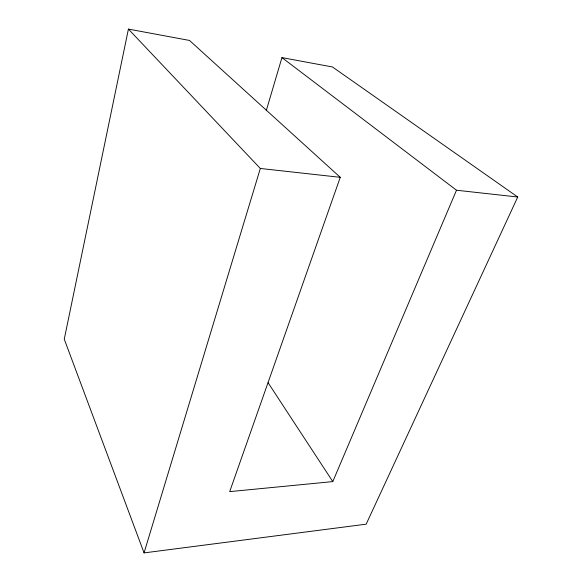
<?xml version="1.0" encoding="UTF-8"?>
<svg xmlns="http://www.w3.org/2000/svg" width="582" height="582" viewBox="0 0 582 582"><rect width="100%" height="100%" fill="white"/><g stroke="black" fill="none" stroke-linecap="round" stroke-linejoin="round"><path stroke-width="0.87" d="M517.74 197.022L456.492 190.227L332.795 481.598L229.686 491.63L340.259 177.328L189.506 40.442L128.418 29.1L64.26 339.168L144.052 552.9L366.165 524.178L517.74 197.022L332.482 66.981L281.95 57.603L266.243 110.696M144.052 552.9L260.321 168.467L128.418 29.1M260.321 168.467L340.259 177.328M281.95 57.603L456.492 190.227M268.12 382.76L332.795 481.598"/></g></svg>
